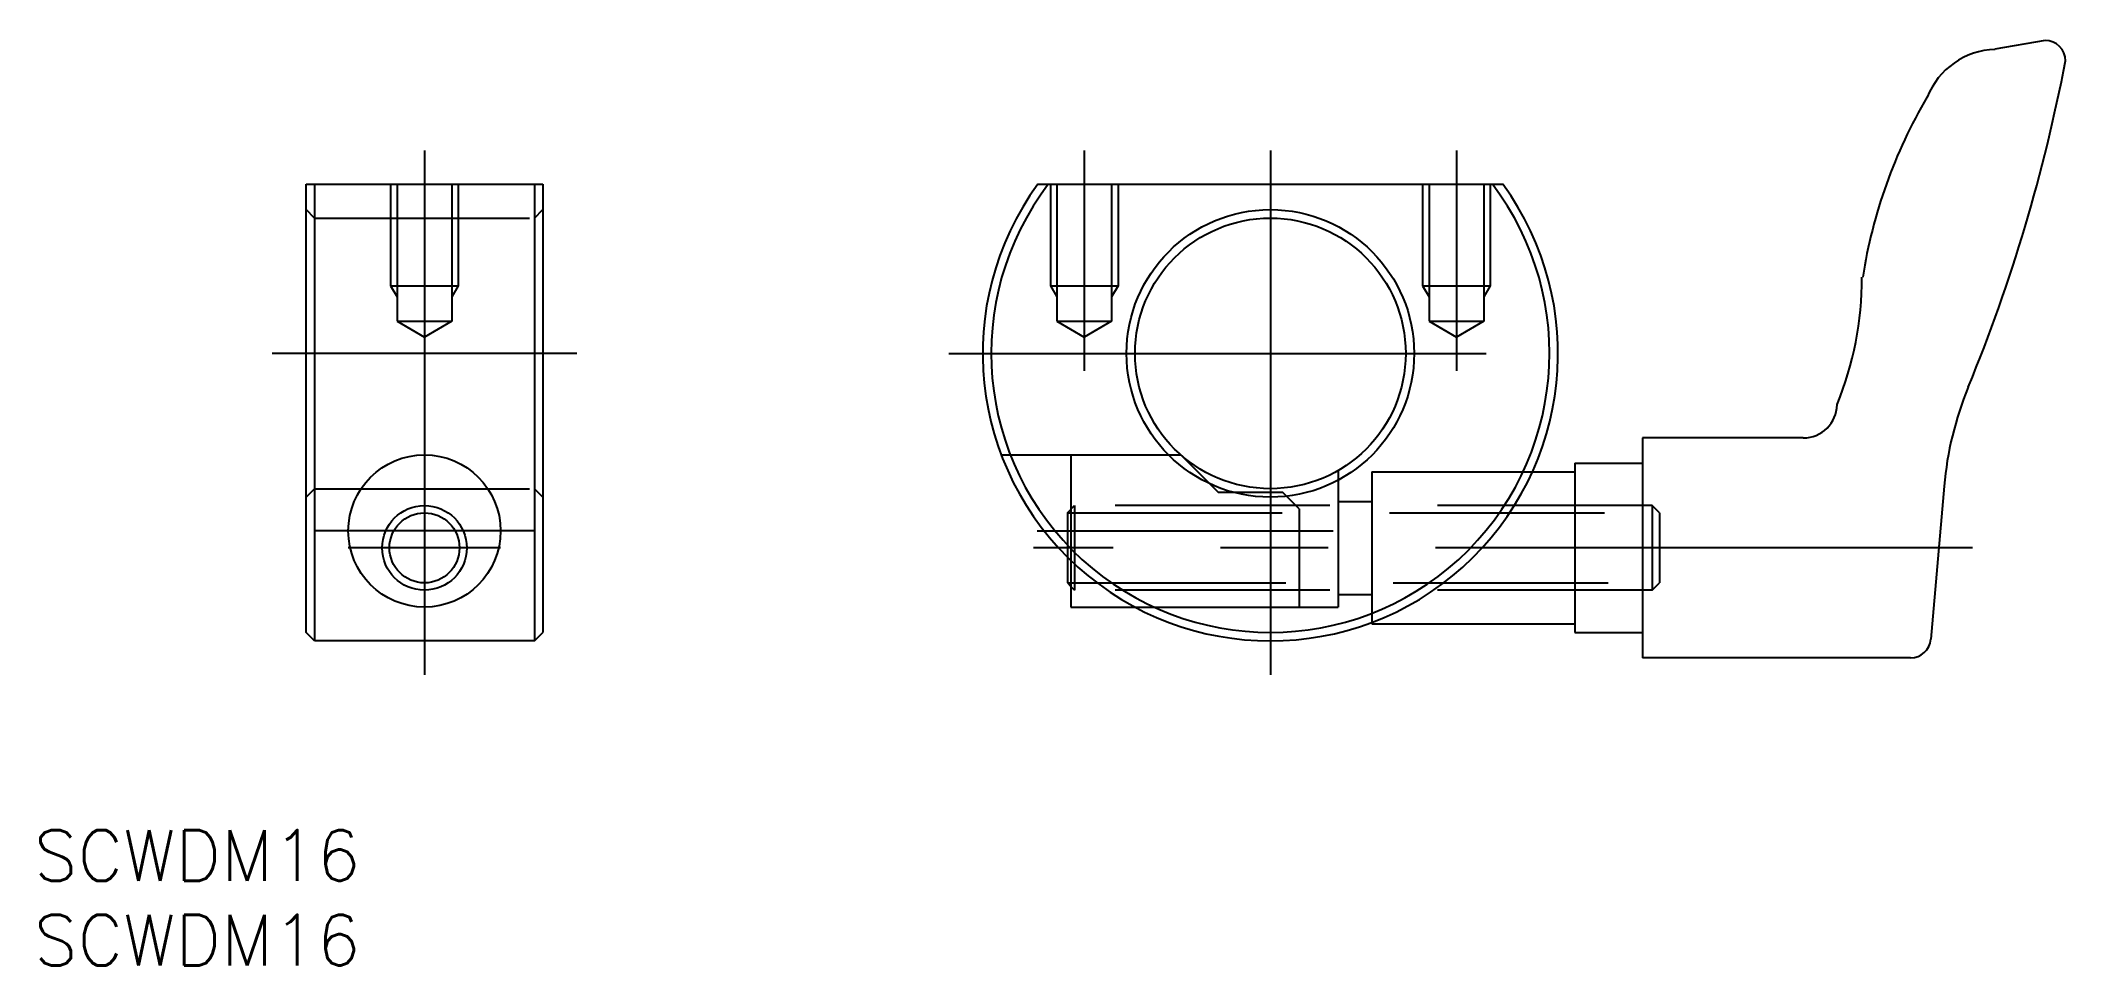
# Model space of a CAD drawing. Extents: x -73 to 47, y -36 to 18.
import ezdxf

# ---------------------------------------------------------------- set-up
doc = ezdxf.new("R2010")
doc.units = 0
doc.linetypes.add('CENTER', pattern=[50.8, 31.75, -6.35, 6.35, -6.35])
doc.linetypes.add('DASHED', pattern=[19.05, 12.7, -6.35])
doc.layers.get('0').update_dxf_attribs({"linetype": 'CONTINUOUS'})
doc.layers.add('CENTER', color=1, linetype='CENTER')
doc.styles.get("Standard").update_dxf_attribs({"font": 'txt.shx', "height": 3, "bigfont": 'bigfont.shx'})

msp = doc.modelspace()

# ---------------------------------------------------------------- linework, layer by layer
at = {"color": 7, "linetype": 'CONTINUOUS'}
for p, q in [((45.8, 18.5), (42.83, 17.98)), ((-57, -16.5), (-57, 10)), ((-57, 10), (-43, 10)), ((-56.5, 10), (-56.5, -17)), ((-43.5, 10), (-43.5, -17)), ((-43, 10), (-43, -16.5)), ((-13.75, 10), (13.75, 10)), ((22, -5), (22, -18)), ((31.5, -5), (22, -5)), ((15.49, -7), (18, -7)), ((18, -6.5), (22, -6.5)), ((18, -6.5), (18, -16.5)), ((39.83, -7.85), (39.04, -16.9)), ((-12, -12.04), (-12, -13.57)), ((-11.79, -12.25), (-11.79, -15)), ((-12, -13.57), (-11.79, -13.78)), ((-11.79, -15), (-8, -15)), ((-56.5, -17), (-57, -16.5)), ((-43.5, -17), (-43, -16.5)), ((6, -15.91), (6, -16)), ((6, -16), (18, -16)), ((18, -16.5), (22, -16.5)), ((-43.5, -17), (-56.5, -17)), ((37.84, -18), (22, -18))]:
    msp.add_line(p, q, dxfattribs=at)
at = {"color": 3, "linetype": 'DASHED'}
for p, q in [((-52, 10), (-52, 4)), ((-51.62, 10), (-51.62, 1.9)), ((-48.38, 10), (-48.38, 1.9)), ((-48, 10), (-48, 4)), ((-13, 10), (-13, 4)), ((-12.62, 10), (-12.62, 1.9)), ((-9.38, 10), (-9.38, 1.9)), ((-9, 10), (-9, 4)), ((9, 10), (9, 4)), ((9.38, 10), (9.38, 1.9)), ((12.62, 10), (12.62, 1.9)), ((13, 10), (13, 4)), ((-56.5, 8), (-57, 8.5)), ((-43.5, 8), (-43, 8.5)), ((-56.5, 8), (-43.5, 8)), ((-52, 4), (-48, 4)), ((-52, 4), (-51.62, 3.34)), ((-48, 4), (-48.38, 3.34)), ((-13, 4), (-9, 4)), ((-13, 4), (-12.62, 3.34)), ((-9, 4), (-9.38, 3.34)), ((9, 4), (13, 4)), ((9, 4), (9.38, 3.34)), ((13, 4), (12.62, 3.34)), ((-51.62, 1.9), (-48.38, 1.9)), ((-51.62, 1.9), (-50, 0.96)), ((-48.38, 1.9), (-50, 0.96)), ((-12.62, 1.9), (-9.38, 1.9)), ((-12.62, 1.9), (-11, 0.96)), ((-9.38, 1.9), (-11, 0.96)), ((9.38, 1.9), (12.62, 1.9)), ((9.38, 1.9), (11, 0.96)), ((12.62, 1.9), (11, 0.96)), ((-15.91, -6), (-5.29, -6)), ((-11.79, -6), (-11.79, -12.25)), ((-5.29, -6), (-3.09, -8.2)), ((4, -6.93), (4, -15)), ((6, -7), (6, -15.91)), ((6, -7), (15.49, -7)), ((-57, -8.5), (-56.5, -8)), ((-56.5, -8), (-43.5, -8)), ((-43, -8.5), (-43.5, -8)), ((-3.09, -8.2), (0.71, -8.2)), ((1.71, -9.2), (0.71, -8.2)), ((-12, -9.43), (-11.57, -9)), ((-12, -9.43), (23, -9.43)), ((-12, -9.43), (-12, -12.04)), ((22.57, -9), (-11.79, -9)), ((-11.57, -9), (-11.57, -14)), ((1.71, -9.2), (1.71, -15)), ((4, -8.75), (6, -8.75)), ((23, -9.43), (22.57, -9)), ((22.57, -9), (22.57, -14)), ((23, -9.43), (23, -13.57)), ((-11.79, -13.57), (23, -13.57)), ((-11.79, -13.78), (-11.57, -14)), ((22.57, -14), (-11.79, -14)), ((4, -14.25), (6, -14.25)), ((22.57, -14), (23, -13.57)), ((-8, -15), (4, -15))]:
    msp.add_line(p, q, dxfattribs=at)
at = {"color": 3, "linetype": 'CONTINUOUS'}
msp.add_line((-12, -13.57), (-11.79, -13.57), dxfattribs=at)
at = {"color": 7, "linetype": 'CONTINUOUS'}
for centre, radius in [((0, 0), 8.5), ((0, 0), 8), ((-50, -10.5), 4.5), ((-50, -11.5), 2.5)]:
    msp.add_circle(centre, radius, dxfattribs=at)
at = {"color": 3, "linetype": 'CONTINUOUS'}
msp.add_circle((-50, -11.5), 2.07, dxfattribs=at)
at = {"color": 7, "linetype": 'CONTINUOUS'}
for centre, radius, start, end in [((43, 13.48), 4.5, 92.0867, 158.128), ((45.8, 17.3), 1.2, 0, 90), ((-51.23, 36.04), 100, 337.6467, 349.1984), ((64.66, -0.09), 30, 149.4493, 171.1935), ((0, 0), 17, 143.9681, 36.0319), ((0, 0), 16.5, 142.6948, 37.3052), ((14.97, 4.5), 20, 337.8863, 0), ((59.75, -9.6), 20, 157.6467, 175), ((31.5, -3), 2, 270, 359.1713), ((37.84, -16.8), 1.2, 270, 355)]:
    msp.add_arc(centre, radius, start, end, dxfattribs=at)
at = {"layer": 'CENTER', "color": 1, "linetype": 'CENTER'}
for p, q in [((-50, 12), (-50, -19)), ((-11, 12), (-11, -1.04)), ((0, 12), (0, -19)), ((11, 12), (11, -1.04)), ((-41, 0), (-59, 0)), ((-19, 0), (19, 0)), ((-43.5, -10.5), (-56.5, -10.5)), ((-13.79, -10.5), (3.71, -10.5)), ((-45.5, -11.5), (-54.5, -11.5)), ((41.51, -11.5), (-14, -11.5))]:
    msp.add_line(p, q, dxfattribs=at)

# ---------------------------------------------------------------- texts
at = {"color": 7, "linetype": 'CONTINUOUS'}
for p in [(-73.08, -31.19), (-73.08, -36.19)]:
    msp.add_text('SCWDM16', height=3, dxfattribs=at).set_placement(p)

doc.saveas('drawing.dxf')
